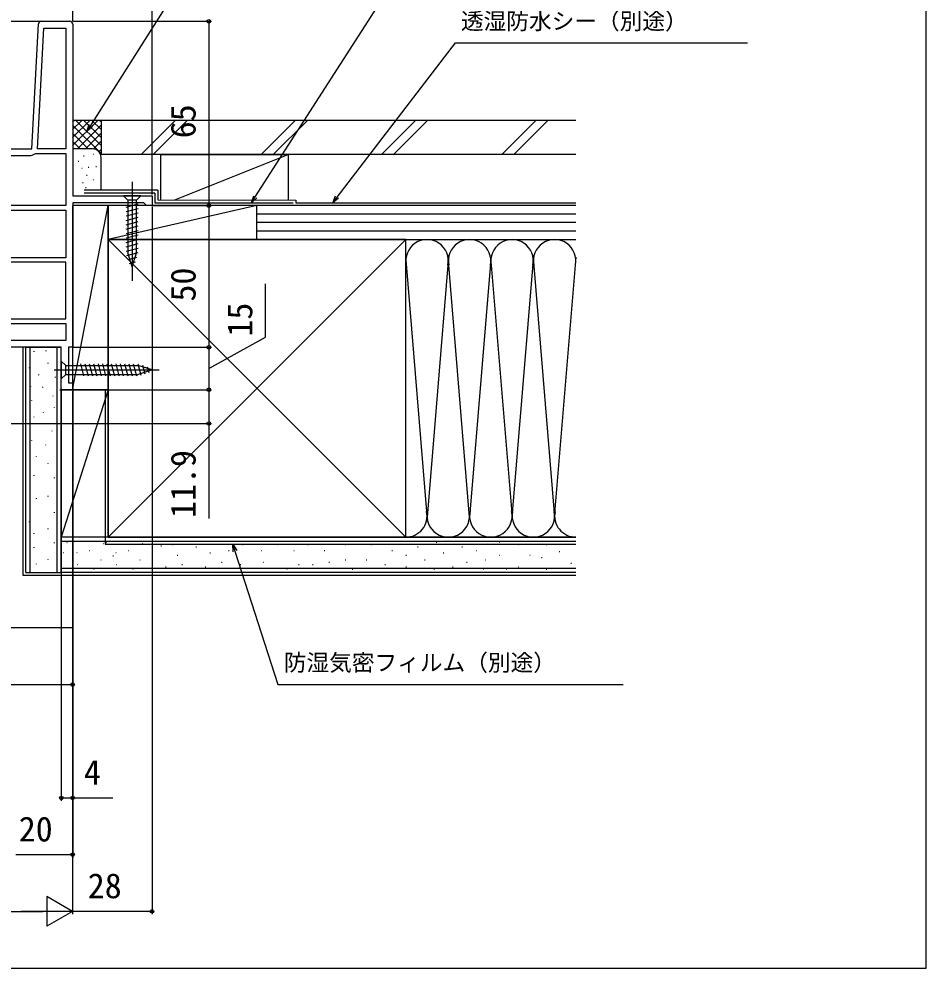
# Model space of a CAD drawing. Units: millimetres, scale not verified. Extents: x -525 to 525, y -783 to 779.
# Drawn here: x 205.1 to 525, y -782.7 to -447.9 of the extents above; entities that cross this region are included whole.
import ezdxf
from ezdxf.enums import TextEntityAlignment as Align

# ---------------------------------------------------------------- set-up
doc = ezdxf.new("R2010")
doc.units = ezdxf.units.MM
doc.header["$LTSCALE"] = 4
for name, color, linetype in [('0-2_YKK_11', 7, 'Continuous'), ('0-4_YKK_12', 2, 'Continuous'), ('0-5_YKK_13', 4, 'Continuous'), ('0-7_YKK_D', 6, 'Continuous'), ('0-8_YKK_ZWAK', 7, 'Continuous'), ('0-9_YSS_K', 3, 'Continuous'), ('0-A_YSS_KE', 3, 'Continuous')]:
    doc.layers.add(name, color=color, linetype=linetype)
doc.styles.add('ＭＳ ゴシック', font='')
doc.styles.get('ＭＳ ゴシック').set_extended_font_data('MS Gothic')

msp = doc.modelspace()

# ---------------------------------------------------------------- linework, layer by layer
at = {"layer": '0-2_YKK_11'}
msp.add_line((212.949, -448.702), (223, -448.702), dxfattribs=at)
for points in [[(183.174, -499.917), (188.8, -500.909), (188.8, -496.102), (183.443, -496.102), (182.576, -496.644), (182, -496.325), (182, -493.702), (209.642, -493.702), (211.95, -449.649)], [(224, -449.702), (224, -510.302), (252, -510.302), (252, -513.702), (250.1, -513.702), (249.6, -513.202), (249.1, -512.702), (224, -512.702), (224, -563.702), (222.5, -563.702), (222.5, -576.202), (224, -576.202), (224, -578.702), (220, -578.702), (220, -563.702)], [(210.635, -495.419), (210.957, -495.302), (221.6, -495.302), (221.6, -513.702)], [(191.2, -507.702), (191.2, -496.102), (208.767, -496.102)], [(221.6, -513.702), (184.4, -513.702), (184.4, -510.602), (188.3, -510.602)], [(188.6, -553.702), (221.6, -553.702), (221.6, -533.702), (188.6, -533.702), (188.6, -535.102)], [(220, -563.702), (156, -563.702), (156, -561.902), (158, -561.902), (158, -553.702), (161.3, -553.702)]]:
    msp.add_lwpolyline(points, dxfattribs=at)
for points in [[(211.644, -493.702), (213.877, -451.102), (221.6, -451.102), (221.6, -493.702)], [(221.6, -532.102), (184.4, -532.102), (184.4, -515.302), (221.6, -515.302)], [(183.6, -555.302), (221.6, -555.302), (221.6, -561.302), (183.6, -561.302)]]:
    msp.add_lwpolyline(points, close=True, dxfattribs=at)
for centre, radius, start, end in [((212.949, -449.702), 1, 90, 176.99997), ((223, -449.702), 1, 0.00001, 89.99999), ((208.767, -493.202), 2.9, 269.99999, 310.11919)]:
    msp.add_arc(centre, radius, start, end, dxfattribs=at)
at = {"layer": '0-4_YKK_12'}
msp.add_line((146.825, -448.701), (212.898, -448.703), dxfattribs=at)
at = {"layer": '0-5_YKK_13'}
for p, q in [((245, -505.302), (245.001, -540.302)), ((248.1, -510.302), (241.9, -510.302)), ((241.9, -510.302), (243.45, -511.852)), ((243.45, -511.852), (243.451, -530.386)), ((246.55, -511.852), (243.45, -511.852)), ((248.1, -510.302), (246.55, -511.852)), ((246.551, -530.386), (246.55, -511.852)), ((242.901, -514.278), (247.101, -513.153)), ((242.901, -515.831), (247.101, -514.706)), ((242.901, -517.384), (247.101, -516.259)), ((242.901, -518.937), (247.101, -517.811)), ((242.901, -520.49), (247.101, -519.364)), ((242.901, -522.043), (247.101, -520.917)), ((242.901, -523.596), (247.101, -522.47)), ((242.901, -525.149), (247.101, -524.023)), ((242.901, -526.701), (247.101, -525.576)), ((242.901, -528.254), (247.101, -527.129)), ((242.901, -529.807), (247.101, -528.682)), ((243.159, -531.291), (247.101, -530.235)), ((245.001, -535.302), (243.451, -530.386)), ((243.611, -532.723), (246.647, -531.909)), ((245.001, -535.302), (246.551, -530.386)), ((244.062, -534.155), (246.112, -533.605)), ((220, -568.602), (221.55, -570.152)), ((217.5, -571.702), (254.5, -571.701)), ((221.55, -570.152), (247.084, -570.151)), ((226.746, -569.602), (227.871, -573.802)), ((228.299, -569.602), (229.424, -573.802)), ((229.851, -569.602), (230.977, -573.802)), ((231.404, -569.602), (232.53, -573.802)), ((232.957, -569.602), (234.083, -573.801)), ((234.51, -569.601), (235.636, -573.801)), ((236.063, -569.601), (237.189, -573.801)), ((237.616, -569.601), (238.742, -573.801)), ((239.169, -569.601), (240.294, -573.801)), ((240.722, -569.601), (241.847, -573.801)), ((242.275, -569.601), (243.4, -573.801)), ((243.828, -569.601), (244.953, -573.801)), ((245.381, -569.601), (246.506, -573.801)), ((246.934, -569.601), (247.99, -573.543)), ((252, -571.701), (247.084, -570.151)), ((252, -571.701), (247.085, -573.251)), ((252, -571.701), (247.085, -573.251)), ((248.608, -570.055), (249.422, -573.091)), ((250.304, -570.59), (250.854, -572.64)), ((221.551, -573.252), (247.085, -573.251))]:
    msp.add_line(p, q, dxfattribs=at)
msp.add_lwpolyline([(220, -568.602), (220.001, -574.802), (221.551, -573.252), (221.55, -570.152)], dxfattribs=at)
at = {"layer": '0-7_YKK_D'}
for p, q in [((224, -448.702), (224, -387.702)), ((252, -509.802), (252, -387.702)), ((224, -448.702), (273, -448.702)), ((272, -448.702), (272, -513.702)), ((251.8, -513.702), (273, -513.702)), ((251.8, -513.702), (273, -513.702)), ((251.997, -514.202), (251.997, -763.702)), ((272, -513.702), (272, -563.702)), ((224.25, -563.702), (273, -563.702)), ((225.25, -563.702), (273, -563.702)), ((272, -563.702), (272, -578.702)), ((219.499, -578.702), (273, -578.702)), ((220, -578.307), (220, -723.702)), ((223.997, -579.202), (223.997, -763.702)), ((224, -578.452), (223.998, -763.702)), ((223.999, -579.202), (223.999, -683.702)), ((224, -578.452), (224, -743.702)), ((224, -578.452), (224, -723.702)), ((224.5, -578.702), (273, -578.702)), ((170.999, -590.602), (273, -590.602)), ((170.999, -682.702), (223.999, -682.702)), ((204, -742.702), (224, -742.702)), ((223.998, -762.702), (214.905, -757.452)), ((214.905, -757.452), (214.905, -767.952)), ((-215.502, -762.698), (213.498, -762.702)), ((223.998, -762.702), (205.812, -762.702)), ((223.998, -762.702), (214.905, -767.952)), ((251.997, -762.702), (223.997, -762.702))]:
    msp.add_line(p, q, dxfattribs=at)
for points in [[(228.998, -487.56), (230.362, -485.405), (278.751, -408.969), (363.861, -408.969)], [(287.047, -512.743), (288.425, -510.597), (333.572, -440.274), (421.766, -440.274)], [(315.709, -512.747), (317.261, -510.724), (359.014, -456.286), (461.99, -456.286)], [(230.939, -485.77), (228.998, -487.56), (229.784, -485.04)], [(289, -510.967), (287.047, -512.743), (287.85, -510.228)], [(317.803, -511.14), (315.709, -512.747), (316.719, -510.308)], [(272, -571.202), (292, -560.089), (292, -541.362)], [(272, -578.702), (272, -590.602), (272, -624.083)], [(280.576, -635.839), (280.448, -633.202), (281.877, -635.421)], [(280.448, -633.202), (281.227, -635.63), (296.327, -682.702), (418.165, -682.702)], [(220, -722.702), (224, -722.702), (238.118, -722.702)]]:
    msp.add_lwpolyline(points, dxfattribs=at)
for centre in [(272, -448.702), (272, -513.702), (272, -513.702), (272, -563.702), (272, -563.702), (272, -578.702), (272, -578.702), (272, -590.602), (223.999, -682.702), (220, -722.702), (224, -722.702), (224, -742.702), (251.997, -762.702)]:
    msp.add_circle(centre, 0.637, dxfattribs=at)
at = {"layer": '0-8_YKK_ZWAK'}
msp.add_lwpolyline([(-525, -782.7), (525, -782.7), (525, 747.3)], dxfattribs=at)
at = {"layer": '0-9_YSS_K'}
for p, q in [((233.998, -483.702), (223.998, -483.702)), ((223.998, -492.56), (232.855, -483.702)), ((223.998, -489.731), (230.027, -483.702)), ((223.998, -486.903), (227.199, -483.702)), ((223.998, -484.074), (224.37, -483.702)), ((223.998, -485.388), (233.998, -495.388)), ((225.14, -483.702), (233.998, -492.56)), ((225.684, -493.702), (233.998, -485.388)), ((227.968, -483.702), (233.998, -489.731)), ((230.797, -483.702), (233.998, -486.903)), ((233.625, -483.702), (233.998, -484.074)), ((260.108, -483.702), (248.108, -495.702)), ((264.35, -483.702), (252.35, -495.702)), ((302.534, -483.702), (290.534, -495.702)), ((306.777, -483.702), (294.777, -495.702)), ((344.961, -483.702), (332.961, -495.702)), ((349.203, -483.702), (337.203, -495.702)), ((387.387, -483.702), (375.387, -495.702)), ((391.63, -483.702), (379.63, -495.702)), ((223.998, -488.216), (229.483, -493.702)), ((228.512, -493.702), (233.998, -488.216)), ((223.998, -491.045), (226.672, -493.719)), ((231.323, -493.719), (233.998, -491.045)), ((230.998, -493.702), (223.998, -493.702)), ((231.192, -495.529), (231.393, -495.529)), ((233.203, -494.668), (233.998, -493.873)), ((225.998, -498.028), (226.198, -498.028)), ((227.854, -496.197), (228.054, -496.197)), ((233.998, -508.002), (233.998, -496.702)), ((254.998, -495.702), (254.998, -511.702)), ((254.998, -495.702), (299.998, -495.702)), ((259.998, -511.702), (299.998, -495.702)), ((299.998, -495.702), (299.998, -511.702)), ((227.187, -500.537), (227.387, -500.537)), ((229.523, -500.203), (229.723, -500.203)), ((232.194, -499.869), (232.394, -499.869)), ((227.521, -505.544), (227.721, -505.544)), ((228.921, -502.996), (229.121, -502.996)), ((231.192, -504.542), (231.393, -504.542)), ((228.542, -507.322), (228.742, -507.322)), ((223.997, -578.702), (236.498, -513.702)), ((288.998, -513.702), (236.498, -525.702)), ((299.998, -513.702), (254.998, -513.702)), ((288.998, -525.702), (288.998, -513.702)), ((401.491, -513.702), (288.998, -513.702)), ((401.491, -516.702), (288.998, -516.702)), ((401.491, -519.702), (288.998, -519.702)), ((401.491, -522.702), (288.998, -522.702)), ((236.5, -630.702), (341.5, -525.702)), ((236.5, -525.702), (341.5, -630.702)), ((288.998, -525.702), (401.491, -525.702)), ((341.5, -525.702), (401.494, -525.702)), ((394, -623.583), (401.578, -531.884)), ((341.506, -532.896), (348.842, -621.67)), ((356.342, -534.733), (349, -623.583)), ((364, -623.583), (356.658, -534.733)), ((371.391, -534.147), (364, -623.583)), ((371.661, -534.767), (379, -623.583)), ((379, -623.583), (386.501, -532.809)), ((386.576, -533.734), (394, -623.583)), ((206.5, -644.202), (206.5, -563.702)), ((209, -643.202), (209, -563.702)), ((210.341, -565.121), (210.341, -565.321)), ((214.552, -564.893), (214.552, -565.093)), ((218.5, -643.202), (218.5, -563.702)), ((208.692, -570.89), (208.692, -571.09)), ((215.286, -569.241), (215.286, -569.441)), ((211.989, -573.362), (211.989, -573.562)), ((217.78, -574.183), (217.78, -574.383)), ((209.095, -577.501), (209.095, -577.701)), ((213.382, -577.691), (213.382, -577.891)), ((220, -630.702), (220, -578.253)), ((236.5, -578.702), (220, -578.702)), ((236.5, -578.702), (220, -630.702)), ((236.5, -630.702), (236.5, -578.702)), ((209.517, -582.428), (209.517, -582.628)), ((217.001, -580.809), (217.001, -581.009)), ((217.434, -584.9), (217.434, -585.1)), ((210.341, -588.197), (210.341, -588.397)), ((213.637, -586.549), (213.637, -586.749)), ((216.61, -593.142), (216.61, -593.342)), ((209.517, -596.439), (209.517, -596.639)), ((214.461, -598.087), (214.461, -598.287)), ((211.165, -602.208), (211.165, -602.408)), ((215.286, -604.68), (215.286, -604.88)), ((210.341, -608.801), (210.341, -609.001)), ((217.434, -609.625), (217.434, -609.825)), ((211.165, -616.974), (211.165, -617.174)), ((215.286, -616.15), (215.286, -616.35)), ((217.434, -621.919), (217.434, -622.119)), ((208.692, -625.216), (208.692, -625.416)), ((210.341, -629.336), (210.341, -629.536)), ((215.286, -627.688), (215.286, -627.888)), ((217.434, -632.633), (217.434, -632.833)), ((236.5, -630.702), (220, -630.702)), ((401.494, -632.202), (220, -632.202)), ((221.911, -632.531), (222.111, -632.531)), ((235.683, -632.531), (235.883, -632.531)), ((341.5, -630.702), (401.494, -630.702)), ((352.26, -632.443), (352.46, -632.443)), ((374.512, -632.443), (374.712, -632.443)), ((210.341, -634.281), (210.341, -634.481)), ((220.616, -636.15), (220.816, -636.15)), ((225.419, -636.15), (225.619, -636.15)), ((229.767, -635.416), (229.967, -635.416)), ((234.708, -632.921), (234.908, -632.921)), ((239.191, -636.15), (239.391, -636.15)), ((243.539, -635.416), (243.739, -635.416)), ((248.481, -632.921), (248.681, -632.921)), ((255.107, -633.701), (255.307, -633.701)), ((259.198, -633.267), (259.398, -633.267)), ((267.44, -634.092), (267.64, -634.092)), ((278.978, -635.416), (279.178, -635.416)), ((283.923, -633.267), (284.123, -633.267)), ((290.448, -635.416), (290.648, -635.416)), ((296.217, -633.267), (296.417, -633.267)), ((301.986, -635.416), (302.186, -635.416)), ((306.931, -633.267), (307.131, -633.267)), ((312.7, -635.416), (312.9, -635.416)), ((320.118, -633.267), (320.318, -633.267)), ((329.183, -633.267), (329.383, -633.267)), ((336.601, -635.416), (336.801, -635.416)), ((345.667, -634.092), (345.867, -634.092)), ((361.326, -634.092), (361.526, -634.092)), ((366.271, -635.416), (366.471, -635.416)), ((381.105, -633.267), (381.305, -633.267)), ((390.995, -633.267), (391.195, -633.267)), ((395.619, -635.756), (395.819, -635.756)), ((215.286, -638.402), (215.286, -638.602)), ((233.887, -638.712), (234.087, -638.712)), ((238.216, -637.319), (238.416, -637.319)), ((247.66, -638.712), (247.86, -638.712)), ((251.989, -637.319), (252.189, -637.319)), ((260.847, -637.064), (261.047, -637.064)), ((272.385, -636.24), (272.585, -636.24)), ((320.118, -638.712), (320.318, -638.712)), ((327.535, -638.712), (327.735, -638.712)), ((341.546, -637.064), (341.746, -637.064)), ((348.139, -638.712), (348.339, -638.712)), ((354.732, -636.24), (354.932, -636.24)), ((369.567, -638.712), (369.767, -638.712)), ((374.512, -637.064), (374.712, -637.064)), ((385.226, -637.064), (385.426, -637.064)), ((389.347, -637.888), (389.547, -637.888)), ((211.165, -640.051), (211.165, -640.251)), ((401.494, -641.702), (220, -641.702)), ((225.646, -640.361), (225.846, -640.361)), ((231.415, -642.009), (231.615, -642.009)), ((236.463, -641.606), (236.663, -641.606)), ((238.027, -641.606), (238.227, -641.606)), ((239.419, -640.361), (239.619, -640.361)), ((245.188, -642.009), (245.388, -642.009)), ((251.799, -641.606), (251.999, -641.606)), ((256.726, -641.185), (256.926, -641.185)), ((262.495, -640.361), (262.695, -640.361)), ((270.737, -641.185), (270.937, -641.185)), ((276.506, -639.537), (276.706, -639.537)), ((283.099, -640.361), (283.299, -640.361)), ((291.272, -639.537), (291.472, -639.537)), ((299.514, -642.009), (299.714, -642.009)), ((303.634, -640.361), (303.834, -640.361)), ((308.579, -640.361), (308.779, -640.361)), ((314.349, -639.537), (314.549, -639.537)), ((322.59, -642.009), (322.79, -642.009)), ((334.128, -640.361), (334.328, -640.361)), ((341.546, -641.185), (341.746, -641.185)), ((351.436, -642.009), (351.636, -642.009)), ((358.029, -641.185), (358.229, -641.185)), ((362.974, -639.537), (363.174, -639.537)), ((368.743, -642.009), (368.943, -642.009)), ((376.985, -642.009), (377.185, -642.009)), ((381.105, -641.185), (381.305, -641.185)), ((390.995, -642.009), (391.195, -642.009)), ((399.709, -639.846), (399.909, -639.846)), ((401.494, -644.202), (206.5, -644.202)), ((224, -643.202), (224, -662.702)), ((224, -662.702), (0.501, -662.702))]:
    msp.add_line(p, q, dxfattribs=at)
for points in [[(236.498, -578.702), (236.498, -513.702), (223.998, -513.702), (223.997, -578.702)], [(288.998, -525.702), (288.998, -513.702), (236.498, -513.702), (236.498, -525.702)]]:
    msp.add_lwpolyline(points, close=True, dxfattribs=at)
for centre, radius, start, end in [((230.998, -496.702), 3, 360, 90), ((349, -533.202), 7.5, 348.21668, 191.78379), ((364, -533.202), 7.5, 348.21668, 191.78379), ((379, -533.202), 7.5, 348.21668, 191.78379), ((394, -533.202), 7.5, 348.21644, 191.78379), ((341.5, -623.202), 7.5, 270, 11.78353), ((356.5, -623.202), 7.5, 168.21646, 11.78353), ((371.5, -623.202), 7.5, 168.21646, 11.78353), ((386.5, -623.202), 7.5, 168.21646, 11.78353), ((401.5, -623.202), 7.5, 168.21646, 269.9524)]:
    msp.add_arc(centre, radius, start, end, dxfattribs=at)
at = {"layer": '0-A_YSS_KE'}
for p, q in [((401.491, -495.702), (233.998, -495.702)), ((254.032, -508.308), (228.032, -508.304)), ((253.032, -509.308), (228.032, -509.304)), ((302.731, -511.746), (302.731, -512.746)), ((302.731, -512.746), (401.525, -512.761)), ((341.5, -539.666), (341.5, -525.702)), ((341.5, -630.702), (341.5, -533.202)), ((207.5, -643.202), (207.5, -563.702)), ((207.5, -563.702), (220, -563.702)), ((220, -643.202), (220, -563.702)), ((235.5, -578.702), (235.5, -633.202)), ((401.494, -630.702), (220, -630.702)), ((220, -643.202), (220, -630.702)), ((235.5, -633.202), (401.494, -633.202)), ((207.5, -643.202), (220, -643.202)), ((401.494, -643.202), (220, -643.202))]:
    msp.add_line(p, q, dxfattribs=at)
for points in [[(401.491, -483.702), (233.998, -483.702), (233.998, -495.702)], [(254.032, -508.308), (254.031, -511.738), (302.731, -511.746)], [(253.032, -509.308), (253.031, -512.738), (301.731, -512.746)], [(341.5, -525.702), (236.5, -525.702), (236.5, -630.702), (341.5, -630.702)]]:
    msp.add_lwpolyline(points, dxfattribs=at)

# ---------------------------------------------------------------- texts
at = {"layer": '0-7_YKK_D', "style": 'ＭＳ ゴシック'}
for s, height, p in [('透湿防水シー（別途）', 5.865, (360.95, -453.324)), ('防湿気密フィルム（別途）', 5.865, (298.47, -679.634)), ('4', 8.798, (227.936, -720.702)), ('20', 8.798, (204.988, -740.702)), ('28', 8.798, (229.327, -760.702))]:
    msp.add_text(s, height=height, dxfattribs=at).set_placement(p, align=Align.BOTTOM_LEFT)
for s, p in [('65', (270, -489.963)), ('50', (270, -547.565)), ('15', (290, -559.93)), ('11.9', (270, -623.924))]:
    msp.add_text(s, height=8.798, rotation=90, dxfattribs=at).set_placement(p, align=Align.BOTTOM_LEFT)

doc.saveas('drawing.dxf')
